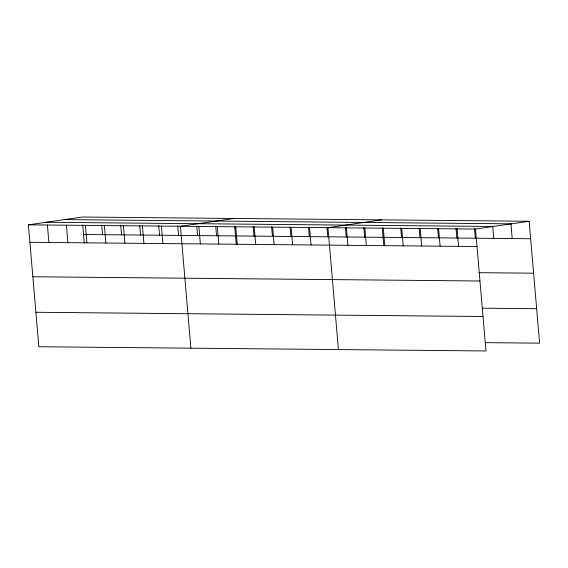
<?xml version="1.0" encoding="UTF-8"?>
<svg xmlns="http://www.w3.org/2000/svg" width="568" height="568" viewBox="0 0 568 568"><rect width="100%" height="100%" fill="white"/><g stroke="black" fill="none" stroke-linecap="round" stroke-linejoin="round"><path stroke-width="0.85" d="M28.4 224.836L475.515 229.067L485.967 350.967L38.851 346.736L28.4 224.836L82.033 217.033L529.149 221.264L539.6 343.164L485.15 342.653M234.051 218.467L180.418 226.27L190.869 348.177M381.604 219.866L327.963 227.669L338.414 349.576M475.515 229.067L529.149 221.264M64.333 219.603L511.448 223.842M46.1 222.258L493.216 226.49M83.531 234.492L530.647 238.73M29.898 242.295L477.006 246.533M479.151 272.675L533.6 273.194M32.852 276.758L479.967 280.997M482.196 308.19L536.646 308.701M35.898 312.272L483.006 316.504M510.93 223.707L512.201 238.553M492.712 226.156L493.762 238.375M474.493 228.599L475.317 238.205M457.07 228.89L458.568 246.356M456.047 228.428L456.871 238.027M438.624 228.719L440.122 246.178M437.608 228.251L438.432 237.857M420.185 228.542L421.683 246.008M419.163 228.073L419.986 237.68M401.739 228.371L403.237 245.83M400.717 227.903L401.54 237.502M383.293 228.194L384.792 245.66M382.278 227.725L383.84 245.944M364.855 228.016L366.353 245.482M363.832 227.548L364.656 237.154M346.409 227.846L347.907 245.305M345.387 227.377L346.21 236.984M326.948 227.2L327.771 236.806M309.524 227.498L311.023 244.957M308.502 227.03L309.326 236.629M291.079 227.321L292.577 244.787M290.056 226.852L290.88 236.458M272.633 227.143L274.131 244.609M271.618 226.675L272.441 236.281M254.194 226.973L255.692 244.432M253.172 226.504L253.995 236.111M235.748 226.795L237.246 244.261M234.726 226.327L236.288 244.552M217.303 226.625L218.801 244.084M215.726 226.149L216.55 235.755M198.864 226.447L200.362 243.906M196.727 225.972L197.55 235.571M177.72 225.787L178.544 235.393M161.418 226.092L162.917 243.558M158.72 225.61L159.544 235.216M142.412 225.915L143.91 243.374M139.714 225.425L140.537 235.031M123.412 225.73L124.91 243.196M120.714 225.248L121.538 234.854M104.413 225.553L105.904 243.012M101.715 225.07L102.538 234.669M85.406 225.375L86.904 242.834M82.708 224.885L84.27 243.111M66.406 225.191L67.904 242.657M47.4 225.013L48.898 242.472"/></g></svg>
